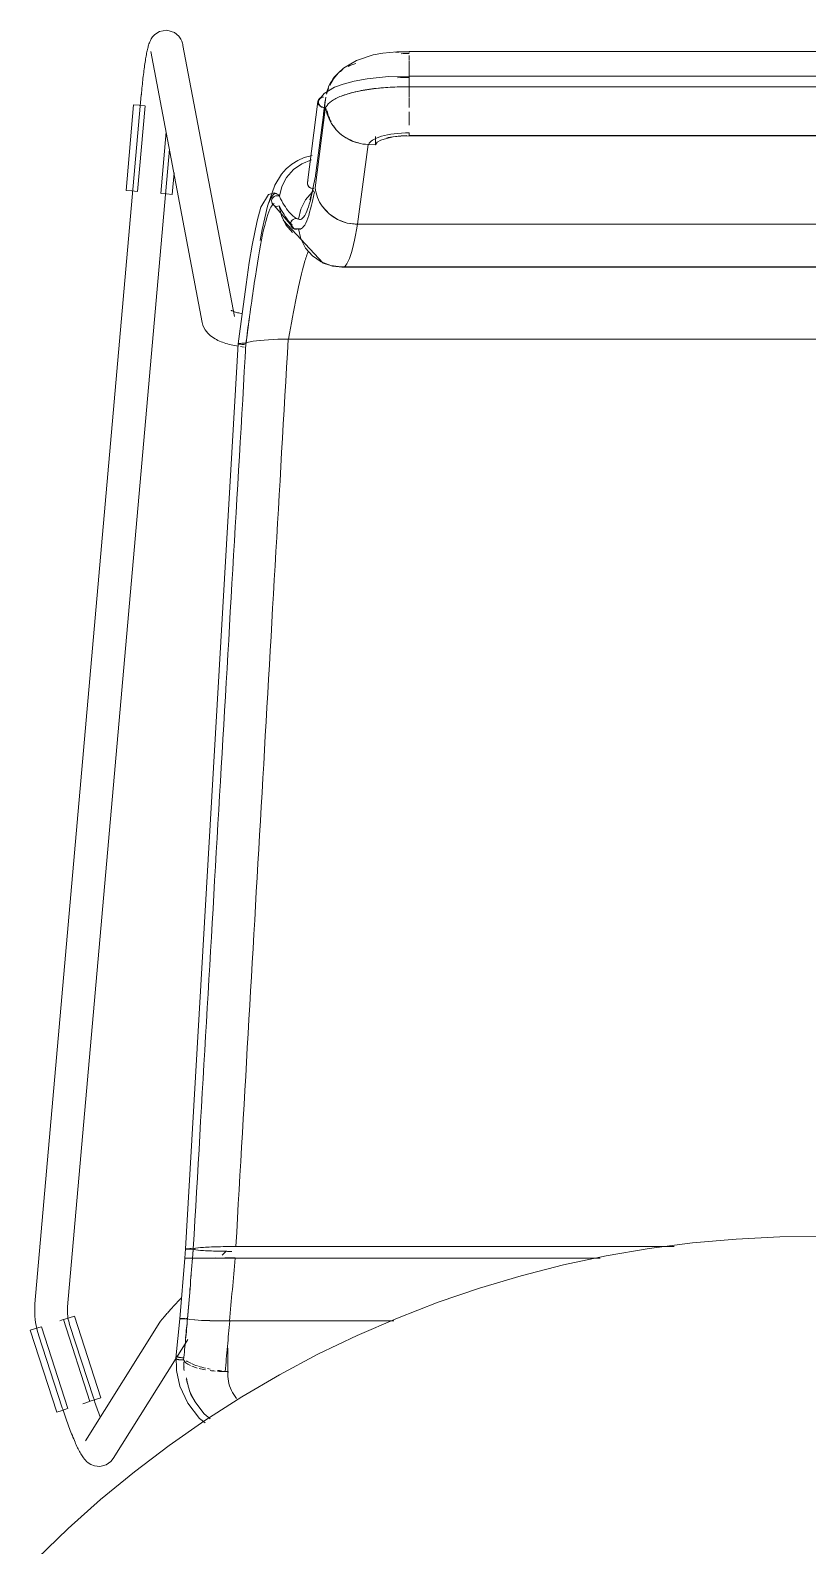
# Model space of a CAD drawing. Header units: millimetres. Extents: x 79795 to 317870, y -36033 to 97293.
# Drawn here: x 174891 to 175176, y 12592 to 13148 of the extents above; entities that cross this region are included whole.
import ezdxf

# ---------------------------------------------------------------- set-up
doc = ezdxf.new("R2010")
doc.units = ezdxf.units.MM
doc.header["$MEASUREMENT"] = 0
doc.layers.add('I-FURN', color=8, linetype='CONTINUOUS', lineweight=9)

msp = doc.modelspace()

# ---------------------------------------------------------------- linework, layer by layer
at = {"layer": 'I-FURN'}
for p, q in [((174940.87, 13147.86), (174938.11, 13147.37)), ((174943.62, 13147.02), (174940.87, 13147.86)), ((174934.06, 13142.06), (174933.95, 13141.66)), ((174934.17, 13142.46), (174934.06, 13142.06)), ((174934.3, 13142.85), (174934.17, 13142.46)), ((174934.44, 13143.26), (174934.3, 13142.85)), ((174934.61, 13143.69), (174934.44, 13143.26)), ((174934.82, 13144.16), (174934.61, 13143.69)), ((174935.13, 13144.72), (174934.82, 13144.16)), ((174935.6, 13145.42), (174935.13, 13144.72)), ((174936.46, 13146.33), (174935.6, 13145.42)), ((174938.11, 13147.37), (174936.46, 13146.33)), ((174943.62, 13147.02), (174945.2, 13145.7)), ((174945.2, 13145.7), (174945.95, 13144.62)), ((174945.95, 13144.62), (174946.32, 13143.82)), ((174946.32, 13143.82), (174946.54, 13143.2)), ((174946.54, 13143.2), (174946.67, 13142.68)), ((174946.67, 13142.68), (174946.76, 13142.27)), ((174965.58, 13042.97), (174946.76, 13142.27)), ((174932.98, 13136.78), (174932.89, 13136.19)), ((174933.08, 13137.35), (174932.98, 13136.78)), ((174933.17, 13137.9), (174933.08, 13137.35)), ((174933.26, 13138.43), (174933.17, 13137.9)), ((174933.36, 13138.94), (174933.26, 13138.43)), ((174933.45, 13139.44), (174933.36, 13138.94)), ((174933.55, 13139.92), (174933.45, 13139.44)), ((174933.65, 13140.38), (174933.55, 13139.92)), ((174933.74, 13140.82), (174933.65, 13140.38)), ((174933.84, 13141.25), (174933.74, 13140.82)), ((174933.95, 13141.66), (174933.84, 13141.25)), ((174934.97, 13140.03), (174953.79, 13040.74)), ((175005.58, 13133.94), (175010.29, 13136.81)), ((175010.29, 13136.81), (175016.44, 13138.83)), ((175016.44, 13138.83), (175019.94, 13139.48)), ((175019.94, 13139.48), (175025.15, 13140)), ((175025.15, 13140), (175029.67, 13140.08)), ((175029.67, 13140.08), (175029.67, 13139.91)), ((175324.52, 13140.08), (175029.67, 13140.08)), ((175029.67, 13139.78), (175029.67, 13140.06)), ((175029.67, 13136.84), (175029.67, 13138.59)), ((175029.67, 13133.98), (175029.67, 13136.56)), ((174932.19, 13130.96), (174932.11, 13130.25)), ((174932.27, 13131.66), (174932.19, 13130.96)), ((174932.36, 13132.35), (174932.27, 13131.66)), ((174932.44, 13133.02), (174932.36, 13132.35)), ((174932.53, 13133.69), (174932.44, 13133.02)), ((174932.62, 13134.33), (174932.53, 13133.69)), ((174932.71, 13134.97), (174932.62, 13134.33)), ((174932.8, 13135.59), (174932.71, 13134.97)), ((174932.89, 13136.19), (174932.8, 13135.59)), ((175001.93, 13130.03), (175003.6, 13132.1)), ((175003.6, 13132.1), (175005.58, 13133.94)), ((175014.22, 13130.1), (175022.11, 13130.89)), ((175022.11, 13130.89), (175029.67, 13131.04)), ((175029.67, 13133.82), (175029.67, 13130.8)), ((175029.67, 13130.8), (175029.67, 13133.81)), ((175029.67, 13131.04), (175029.67, 13130.97)), ((175324.52, 13131.04), (175029.67, 13131.04)), ((175029.67, 13127.09), (175029.67, 13131.04)), ((175029.67, 13130.97), (175029.67, 13130.78)), ((175029.67, 13130.78), (175029.67, 13130.47)), ((174931.64, 13125.84), (174931.57, 13125.09)), ((174931.72, 13126.59), (174931.64, 13125.84)), ((174931.79, 13127.33), (174931.72, 13126.59)), ((174931.87, 13128.07), (174931.79, 13127.33)), ((174931.94, 13128.81), (174931.87, 13128.07)), ((174932.02, 13129.53), (174931.94, 13128.81)), ((174932.11, 13130.25), (174932.02, 13129.53)), ((174998.46, 13124.65), (175002.29, 13126.96)), ((175000.6, 13127.76), (175001.93, 13130.03)), ((175002.29, 13126.96), (175005.46, 13128.15)), ((175005.46, 13128.15), (175009.5, 13129.23)), ((175011.83, 13125.68), (175008.33, 13124.88)), ((175009.5, 13129.23), (175014.22, 13130.1)), ((175017.27, 13126.51), (175011.83, 13125.68)), ((175023.26, 13126.99), (175017.27, 13126.51)), ((175029.67, 13127.08), (175023.26, 13126.99)), ((175029.67, 13130.47), (175029.67, 13130.08)), ((175029.67, 13130.08), (175029.67, 13129.63)), ((175029.67, 13129.63), (175029.67, 13129.14)), ((175029.67, 13129.14), (175029.67, 13128.64)), ((175029.67, 13128.64), (175029.67, 13128.16)), ((175029.67, 13128.16), (175029.67, 13127.74)), ((175029.67, 13127.74), (175029.67, 13127.41)), ((175029.67, 13127.41), (175029.67, 13127.19)), ((175029.67, 13127.19), (175029.67, 13127.09)), ((175029.67, 13127.11), (175029.67, 13123.3)), ((175029.67, 13123.3), (175029.67, 13127.11)), ((175029.67, 13127.08), (175324.52, 13127.08)), ((174931.49, 13124.18), (174892.54, 12680.86)), ((174925.92, 13089.16), (174928.68, 13120.57)), ((174928.68, 13120.57), (174930.72, 13120.4)), ((174930.15, 13088.79), (174932.91, 13120.2)), ((174930.72, 13120.4), (174932.78, 13120.21)), ((174931.51, 13124.34), (174931.49, 13124.18)), ((174931.57, 13125.09), (174931.51, 13124.34)), ((174992.36, 13091.99), (174996.21, 13121.77)), ((174995.19, 13090.09), (174999.03, 13119.79)), ((174995.21, 13093.64), (174999.06, 13123.33)), ((174996.57, 13122.27), (174998.46, 13124.65)), ((174998.28, 13117.36), (174998.9, 13122.14)), ((175005.51, 13124), (175005, 13123.81)), ((175008.33, 13124.88), (175005.51, 13124)), ((175029.67, 13119.54), (175029.67, 13123.1)), ((175029.67, 13116.07), (175029.67, 13117.92)), ((175029.67, 13116.06), (175029.67, 13115.59)), ((175029.67, 13113.09), (175029.67, 13115.55)), ((174940.58, 13110.65), (174938.6, 13088.05)), ((175017.31, 13108.93), (175017.31, 13105.92)), ((175021.29, 13108.24), (175023.78, 13108.75)), ((175023.78, 13108.75), (175026.63, 13109.07)), ((175026.63, 13109.07), (175029.67, 13109.18)), ((175324.52, 13109.24), (175029.67, 13109.24)), ((175029.67, 13109.18), (175324.52, 13109.18)), ((174904.5, 12679.81), (174941.79, 13104.31)), ((175010.74, 13076.71), (175014.6, 13105.99)), ((175014.6, 13105.99), (175017.31, 13105.92)), ((175017.31, 13105.92), (175017.95, 13106.78)), ((175017.95, 13106.78), (175019.3, 13107.57)), ((175019.3, 13107.57), (175021.29, 13108.24)), ((174986.6, 13098.78), (174984.62, 13097.1)), ((174988.8, 13100.16), (174986.6, 13098.78)), ((174990.3, 13098.93), (174987.22, 13096.76)), ((174991.17, 13101.19), (174988.8, 13100.16)), ((174993.81, 13100.33), (174990.3, 13098.93)), ((174993.67, 13101.84), (174991.17, 13101.19)), ((174994.14, 13101.89), (174993.67, 13101.84)), ((174942.83, 13087.68), (174943.52, 13095.57)), ((174982.89, 13095.13), (174980.38, 13091.02)), ((174984.62, 13097.1), (174982.89, 13095.13)), ((174984.73, 13093.93), (174982.99, 13090.61)), ((174987.22, 13096.76), (174984.73, 13093.93)), ((174992.41, 13092.23), (174992.35, 13091.76)), ((174992.6, 13092.67), (174992.41, 13092.23)), ((174993.96, 13088.12), (174995.33, 13094.42)), ((174927.96, 13088.98), (174925.92, 13089.16)), ((174930.03, 13088.8), (174927.96, 13088.98)), ((174940.78, 13087.86), (174938.72, 13088.04)), ((174942.83, 13087.68), (174940.78, 13087.86)), ((174975.31, 13083.03), (174978.08, 13087.67)), ((174980.38, 13091.02), (174977.71, 13083.39)), ((174978.08, 13087.67), (174980.27, 13088.2)), ((174979.78, 13086.61), (174979.48, 13086.22)), ((174979.49, 13086.21), (174979.79, 13086.61)), ((174980.17, 13086.92), (174979.78, 13086.61)), ((174979.79, 13086.61), (174980.17, 13086.92)), ((174980.17, 13086.92), (174980.63, 13087.11)), ((174980.63, 13087.11), (174980.17, 13086.92)), ((174980.27, 13088.2), (174981.18, 13087.9)), ((174980.63, 13087.11), (174981.12, 13087.19)), ((174981.12, 13087.19), (174980.63, 13087.11)), ((174981.12, 13087.19), (174981.62, 13087.14)), ((174981.62, 13087.15), (174981.12, 13087.19)), ((174982.09, 13086.98), (174981.62, 13087.15)), ((174981.62, 13087.14), (174982.09, 13086.98)), ((174982.99, 13090.61), (174982.09, 13086.98)), ((174994.13, 13088.53), (174991.7, 13085.72)), ((174992.35, 13091.76), (174992.41, 13091.29)), ((174992.41, 13091.29), (174992.6, 13090.85)), ((174992.6, 13090.85), (174992.9, 13090.47)), ((174992.9, 13090.47), (174993.28, 13090.17)), ((174993.2, 13085.69), (174993.96, 13088.12)), ((174993.28, 13090.17), (174993.73, 13089.97)), ((174993.73, 13089.97), (174994.22, 13089.9)), ((174994.7, 13089.02), (174994.2, 13088.59)), ((174994.22, 13089.9), (174994.72, 13089.93)), ((174995.19, 13090.09), (174995.37, 13088.94)), ((174973.91, 13078.03), (174975.31, 13083.03)), ((174977.71, 13083.39), (174975.82, 13074.87)), ((174979.29, 13085.76), (174979.21, 13085.28)), ((174979.21, 13085.28), (174979.27, 13084.79)), ((174979.22, 13085.28), (174979.29, 13085.76)), ((174979.28, 13084.79), (174979.22, 13085.28)), ((174979.27, 13084.79), (174979.46, 13084.33)), ((174979.46, 13084.33), (174979.28, 13084.79)), ((174979.48, 13086.22), (174979.29, 13085.76)), ((174979.29, 13085.76), (174979.49, 13086.21)), ((174979.41, 13084.42), (174987.54, 13075)), ((174979.57, 13084.15), (174979.44, 13084.36)), ((174979.75, 13083.93), (174979.46, 13084.33)), ((174979.46, 13084.33), (174979.74, 13083.93)), ((174979.74, 13083.93), (174980.12, 13083.61)), ((174980.13, 13083.61), (174979.75, 13083.93)), ((174980.12, 13083.61), (174980.57, 13083.4)), ((174980.58, 13083.4), (174980.13, 13083.61)), ((174980.57, 13083.4), (174981.07, 13083.31)), ((174981.07, 13083.31), (174980.58, 13083.4)), ((174981.57, 13083.34), (174981.07, 13083.31)), ((174981.07, 13083.31), (174981.57, 13083.34)), ((174982.04, 13083.49), (174981.57, 13083.34)), ((174981.57, 13083.34), (174982.04, 13083.49)), ((174982.83, 13079.88), (174982.04, 13083.49)), ((174982.04, 13083.49), (174982.82, 13079.88)), ((174989.94, 13082.32), (174989.05, 13078.61)), ((174991.7, 13085.72), (174989.94, 13082.32)), ((174997.82, 13083.32), (175000.31, 13080.58)), ((174972.1, 13069.01), (174973.91, 13078.03)), ((174982.82, 13079.88), (174984.46, 13076.56)), ((174984.47, 13076.56), (174982.83, 13079.88)), ((174983.52, 13078.23), (174998.13, 13062.53)), ((174984.46, 13076.56), (174986.87, 13073.72)), ((174986.87, 13073.72), (174984.47, 13076.56)), ((174986.21, 13076.86), (174986.28, 13077.35)), ((174986.27, 13077.35), (174986.21, 13076.86)), ((174986.28, 13076.37), (174986.21, 13076.86)), ((174986.21, 13076.86), (174986.27, 13076.37)), ((174986.46, 13077.81), (174986.27, 13077.35)), ((174986.27, 13076.37), (174986.46, 13075.91)), ((174986.28, 13077.35), (174986.47, 13077.81)), ((174986.47, 13075.91), (174986.28, 13076.37)), ((174986.76, 13078.21), (174986.46, 13077.81)), ((174986.46, 13075.91), (174986.76, 13075.5)), ((174986.47, 13077.81), (174986.76, 13078.21)), ((174986.76, 13075.5), (174986.47, 13075.91)), ((174987.14, 13078.53), (174986.76, 13078.21)), ((174986.76, 13078.21), (174987.14, 13078.52)), ((174987.14, 13075.19), (174986.76, 13075.5)), ((174986.76, 13075.5), (174987.14, 13075.19)), ((174987.14, 13078.52), (174987.59, 13078.73)), ((174987.59, 13078.73), (174987.14, 13078.53)), ((174987.59, 13074.99), (174987.14, 13075.19)), ((174987.14, 13075.19), (174987.59, 13074.99)), ((174987.59, 13078.73), (174988.08, 13078.81)), ((174988.08, 13078.81), (174987.59, 13078.73)), ((174988.08, 13078.81), (174988.58, 13078.77)), ((174988.58, 13078.77), (174988.08, 13078.81)), ((174988.37, 13078.89), (174988.8, 13078.71)), ((174988.58, 13078.77), (174989.05, 13078.61)), ((174989.05, 13078.61), (174988.58, 13078.77)), ((175000.31, 13080.58), (175003.42, 13078.5)), ((175003.42, 13078.5), (175006.97, 13077.19)), ((175006.97, 13077.19), (175010.74, 13076.71)), ((175343.45, 13076.71), (175010.74, 13076.71)), ((175010.74, 13076.71), (175343.45, 13076.71)), ((174975.82, 13074.87), (174975.08, 13070.81)), ((174987.24, 13075.14), (174990.12, 13075.09)), ((174988.08, 13074.91), (174987.59, 13074.99)), ((174987.59, 13074.99), (174988.08, 13074.9)), ((174988.58, 13074.94), (174988.08, 13074.91)), ((174988.08, 13074.9), (174988.58, 13074.94)), ((174989.05, 13075.11), (174988.58, 13074.94)), ((174988.58, 13074.94), (174989.05, 13075.1)), ((174989.05, 13075.1), (174989.94, 13071.39)), ((174989.94, 13071.39), (174991.7, 13067.99)), ((174991.7, 13068), (174989.95, 13071.39)), ((174971.07, 13062.7), (174972.1, 13069.01)), ((174994.21, 13065.13), (174991.7, 13068)), ((174991.7, 13067.99), (174994.2, 13065.12)), ((174994.2, 13065.12), (174997.34, 13062.95)), ((174997.34, 13062.96), (174994.21, 13065.13)), ((174969.89, 13054.68), (174971.07, 13062.7)), ((174997.03, 13063.13), (175001.49, 13061.4)), ((175000.91, 13061.59), (174997.34, 13062.96)), ((174997.34, 13062.95), (175000.91, 13061.59)), ((174998.13, 13062.53), (175000.05, 13061.83)), ((175004.7, 13061.11), (175000.91, 13061.59)), ((175000.91, 13061.59), (175004.7, 13061.11)), ((175001.49, 13061.4), (175005.24, 13060.96)), ((175349.49, 13061.11), (175004.7, 13061.11)), ((175004.7, 13061.11), (175349.49, 13061.11)), ((175005.24, 13060.96), (175310.04, 13060.96)), ((174968.53, 13044.75), (174969.89, 13054.68)), ((174964.36, 13045.2), (174964.38, 13045.19)), ((174964.38, 13045.19), (174964.45, 13045.15)), ((174964.45, 13045.15), (174964.54, 13045.1)), ((174964.54, 13045.1), (174964.69, 13045.02)), ((174964.69, 13045.02), (174964.89, 13044.94)), ((174964.89, 13044.94), (174965.12, 13044.84)), ((174965.12, 13044.84), (174965.39, 13044.74)), ((174965.39, 13044.74), (174965.69, 13044.63)), ((174965.69, 13044.63), (174966.03, 13044.53)), ((174966.03, 13044.53), (174966.39, 13044.42)), ((174966.39, 13044.42), (174966.79, 13044.31)), ((174966.79, 13044.31), (174967.21, 13044.2)), ((174966.98, 13032.89), (174968.53, 13044.75)), ((174967.21, 13044.2), (174967.65, 13044.1)), ((174967.65, 13044.1), (174968.12, 13044)), ((174968.12, 13044), (174968.62, 13043.9)), ((174953.79, 13040.74), (174954.04, 13039.75)), ((174954.04, 13039.75), (174954.41, 13038.86)), ((174954.41, 13038.86), (174954.84, 13038.07)), ((174954.84, 13038.07), (174955.33, 13037.38)), ((174955.33, 13037.38), (174955.84, 13036.78)), ((174955.84, 13036.78), (174956.36, 13036.26)), ((174956.36, 13036.26), (174956.89, 13035.81)), ((174966.98, 13032.89), (174947.69, 12700.98)), ((174956.89, 13035.81), (174957.42, 13035.41)), ((174957.42, 13035.41), (174957.96, 13035.05)), ((174957.96, 13035.05), (174958.5, 13034.73)), ((174958.5, 13034.73), (174959.03, 13034.44)), ((174959.03, 13034.44), (174959.58, 13034.17)), ((174959.58, 13034.17), (174960.15, 13033.91)), ((174960.15, 13033.91), (174960.72, 13033.68)), ((174960.72, 13033.68), (174961.3, 13033.46)), ((174961.3, 13033.46), (174961.89, 13033.25)), ((174961.89, 13033.25), (174962.49, 13033.06)), ((174962.49, 13033.06), (174963.11, 13032.88)), ((174963.11, 13032.88), (174963.74, 13032.7)), ((174963.74, 13032.7), (174964.38, 13032.54)), ((174964.38, 13032.54), (174965.04, 13032.39)), ((174965.04, 13032.39), (174965.71, 13032.25)), ((174965.71, 13032.25), (174966.39, 13032.11)), ((174966.39, 13032.11), (174967.08, 13031.99)), ((174967.05, 13032.95), (174966.98, 13032.89)), ((174966.98, 13032.89), (174967.05, 13032.95)), ((174966.98, 13032.89), (174967.04, 13032.84)), ((174967.04, 13032.84), (174966.98, 13032.89)), ((174967.04, 13032.84), (174967.23, 13032.79)), ((174967.22, 13032.79), (174967.04, 13032.84)), ((174967.24, 13033), (174967.05, 13032.95)), ((174967.05, 13032.95), (174967.24, 13033)), ((174967.51, 13032.75), (174967.22, 13032.79)), ((174967.23, 13032.79), (174967.52, 13032.75)), ((174967.54, 13033.04), (174967.24, 13033)), ((174967.24, 13033), (174967.54, 13033.04)), ((174967.89, 13032.71), (174967.51, 13032.75)), ((174967.52, 13032.75), (174967.9, 13032.71)), ((174967.93, 13033.07), (174967.54, 13033.04)), ((174967.54, 13033.04), (174967.92, 13033.07)), ((174967.79, 13031.87), (174968.5, 13031.76)), ((174968.34, 13032.69), (174967.89, 13032.71)), ((174967.9, 13032.71), (174968.35, 13032.69)), ((174967.92, 13033.07), (174968.38, 13033.1)), ((174968.38, 13033.1), (174967.93, 13033.07)), ((174968.83, 13032.68), (174968.34, 13032.69)), ((174968.35, 13032.69), (174968.84, 13032.68)), ((174968.88, 13033.1), (174968.38, 13033.1)), ((174968.38, 13033.1), (174968.87, 13033.1)), ((174968.5, 13031.76), (174969.23, 13031.66)), ((174969.33, 13032.68), (174968.83, 13032.68)), ((174968.84, 13032.68), (174969.34, 13032.68)), ((174968.87, 13033.1), (174969.37, 13033.1)), ((174969.37, 13033.1), (174968.88, 13033.1)), ((174969.84, 13033.08), (174969.37, 13033.1)), ((174969.37, 13033.1), (174969.84, 13033.08)), ((174970.75, 13033.48), (174969.84, 13033.08)), ((174969.84, 13033.08), (174970.75, 13033.48)), ((174972.49, 13033.85), (174970.75, 13033.48)), ((174970.75, 13033.48), (174972.48, 13033.85)), ((174974.99, 13034.16), (174972.49, 13033.85)), ((174972.49, 13033.85), (174974.95, 13034.16)), ((174974.98, 13034.16), (174978.04, 13034.4)), ((174978.09, 13034.4), (174974.99, 13034.16)), ((174981.62, 13034.55), (174978.09, 13034.4)), ((174978.09, 13034.4), (174981.56, 13034.55)), ((174985.39, 13034.61), (174981.62, 13034.55)), ((174981.62, 13034.55), (174985.31, 13034.61)), ((175368.79, 13034.61), (174985.39, 13034.61)), ((174985.39, 13034.61), (175368.79, 13034.61)), ((175133.5, 12703.19), (175117.63, 12701.13)), ((175149.43, 12704.62), (175133.5, 12703.19)), ((175165.41, 12705.4), (175149.43, 12704.62)), ((175181.41, 12705.55), (175165.41, 12705.4)), ((174947.41, 12697.63), (174945.59, 12675.42)), ((174947.48, 12697.63), (174947.41, 12697.63)), ((174947.41, 12697.63), (174947.48, 12697.62)), ((174947.42, 12697.63), (174947.68, 12700.98)), ((174947.48, 12697.62), (174947.42, 12697.63)), ((174947.42, 12697.63), (174947.48, 12697.63)), ((174947.96, 12697.62), (174947.67, 12697.62)), ((174947.67, 12697.62), (174947.96, 12697.62)), ((174947.75, 12701.01), (174947.69, 12700.98)), ((174947.69, 12700.98), (174947.76, 12700.96)), ((174947.94, 12701.04), (174947.75, 12701.01)), ((174947.76, 12700.96), (174947.95, 12700.93)), ((174948.23, 12701.06), (174947.94, 12701.04)), ((174947.95, 12700.93), (174948.24, 12700.91)), ((174948.35, 12697.63), (174947.96, 12697.63)), ((174948.35, 12697.62), (174947.96, 12697.62)), ((174947.96, 12697.62), (174948.34, 12697.62)), ((174947.97, 12697.63), (174948.35, 12697.63)), ((174948.62, 12701.08), (174948.23, 12701.06)), ((174948.24, 12700.91), (174948.62, 12700.89)), ((174948.34, 12697.62), (174948.79, 12697.62)), ((174948.35, 12697.63), (174948.8, 12697.63)), ((174948.8, 12697.63), (174948.35, 12697.63)), ((174948.8, 12697.62), (174948.35, 12697.62)), ((174949.07, 12701.09), (174948.62, 12701.08)), ((174948.62, 12700.89), (174949.07, 12700.88)), ((174948.79, 12697.62), (174949.28, 12697.62)), ((174948.8, 12697.63), (174949.29, 12697.63)), ((174949.29, 12697.63), (174948.8, 12697.63)), ((174949.29, 12697.62), (174948.8, 12697.62)), ((174949.56, 12701.09), (174949.07, 12701.09)), ((174949.07, 12700.88), (174949.57, 12700.87)), ((174949.28, 12697.62), (174949.78, 12697.62)), ((174949.29, 12697.63), (174949.79, 12697.63)), ((174949.79, 12697.63), (174949.29, 12697.63)), ((174949.78, 12697.62), (174949.29, 12697.62)), ((174950.05, 12701.09), (174949.56, 12701.09)), ((174949.57, 12700.87), (174950.06, 12700.88)), ((174950.25, 12697.62), (174949.78, 12697.62)), ((174949.78, 12697.62), (174950.25, 12697.62)), ((174949.79, 12697.63), (174950.26, 12697.63)), ((174950.26, 12697.63), (174949.79, 12697.63)), ((174950.52, 12701.08), (174950.05, 12701.09)), ((174950.06, 12700.88), (174950.53, 12700.88)), ((174951.14, 12697.6), (174950.25, 12697.62)), ((174950.25, 12697.62), (174951.14, 12697.6)), ((174951.41, 12701.29), (174950.52, 12701.08)), ((174950.53, 12700.88), (174951.43, 12700.67)), ((174952.88, 12697.59), (174951.14, 12697.6)), ((174951.14, 12697.6), (174952.89, 12697.59)), ((174952.9, 12697.66), (174951.15, 12697.65)), ((174951.16, 12697.65), (174952.91, 12697.66)), ((174953.16, 12701.49), (174951.41, 12701.29)), ((174951.43, 12700.67), (174953.18, 12700.48)), ((174955.39, 12697.58), (174952.89, 12697.59)), ((174952.89, 12697.59), (174955.39, 12697.58)), ((174955.4, 12697.67), (174952.9, 12697.66)), ((174952.91, 12697.66), (174955.41, 12697.67)), ((174955.66, 12701.65), (174953.16, 12701.49)), ((174953.18, 12700.48), (174955.68, 12700.32)), ((174958.52, 12697.57), (174955.39, 12697.58)), ((174955.39, 12697.58), (174958.52, 12697.57)), ((174958.53, 12697.68), (174955.4, 12697.67)), ((174955.41, 12697.67), (174958.53, 12697.68)), ((174958.79, 12701.77), (174955.66, 12701.65)), ((174955.68, 12700.32), (174958.8, 12700.2)), ((174962.09, 12697.56), (174958.52, 12697.57)), ((174958.52, 12697.57), (174962.09, 12697.56)), ((174962.36, 12701.85), (174958.79, 12701.77)), ((174958.8, 12700.2), (174962.35, 12700.12)), ((174962.65, 12700.24), (174961.18, 12698.71)), ((174962.09, 12697.69), (174965.87, 12697.69)), ((174965.87, 12697.69), (174962.09, 12697.69)), ((174965.88, 12697.56), (174962.09, 12697.56)), ((174962.09, 12697.56), (174965.88, 12697.56)), ((174962.35, 12700.12), (174964.6, 12700.09)), ((174966.14, 12701.88), (174962.36, 12701.85)), ((175099.62, 12697.56), (174965.88, 12697.56)), ((174965.88, 12697.56), (175099.62, 12697.56)), ((175126.72, 12701.88), (174966.14, 12701.88)), ((174966.14, 12701.88), (175126.72, 12701.88)), ((175101.86, 12698.44), (175086.21, 12695.11)), ((175117.63, 12701.13), (175101.86, 12698.44)), ((175086.21, 12695.11), (175070.71, 12691.17)), ((175055.37, 12686.6), (175040.23, 12681.43)), ((175070.71, 12691.17), (175055.37, 12686.6)), ((174892.54, 12680.86), (174892.46, 12679.72)), ((174943.55, 12680.24), (174943.94, 12680.67)), ((174943.94, 12680.67), (174944.35, 12681.1)), ((174944.35, 12681.1), (174944.76, 12681.55)), ((174944.76, 12681.55), (174945.18, 12682)), ((174945.18, 12682), (174945.61, 12682.46)), ((174945.61, 12682.46), (174946.06, 12682.93)), ((175040.23, 12681.43), (175025.31, 12675.66)), ((174892.46, 12679.72), (174892.43, 12678.58)), ((174892.43, 12678.58), (174892.45, 12677.44)), ((174892.45, 12677.44), (174892.51, 12676.3)), ((174892.51, 12676.3), (174892.61, 12675.16)), ((174892.61, 12675.16), (174892.76, 12674.03)), ((174902.94, 12675.09), (174912.63, 12645.08)), ((174903.06, 12675.13), (174905.03, 12675.76)), ((174904.43, 12678.46), (174904.45, 12679.12)), ((174904.44, 12677.8), (174904.43, 12678.46)), ((174904.48, 12677.13), (174904.44, 12677.8)), ((174904.45, 12679.12), (174904.49, 12679.78)), ((174904.54, 12676.48), (174904.48, 12677.13)), ((174904.49, 12679.78), (174904.5, 12679.81)), ((174904.63, 12675.82), (174904.54, 12676.48)), ((174904.74, 12675.17), (174904.63, 12675.82)), ((174904.88, 12674.52), (174904.74, 12675.17)), ((174905.03, 12675.76), (174906.98, 12676.39)), ((174916.67, 12646.39), (174906.98, 12676.39)), ((174938.91, 12674.97), (174939.08, 12675.19)), ((174939.08, 12675.19), (174939.26, 12675.41)), ((174939.26, 12675.41), (174939.45, 12675.64)), ((174939.45, 12675.64), (174939.65, 12675.88)), ((174939.65, 12675.88), (174939.87, 12676.14)), ((174939.87, 12676.14), (174940.1, 12676.4)), ((174940.1, 12676.4), (174940.34, 12676.68)), ((174940.34, 12676.68), (174940.6, 12676.98)), ((174940.6, 12676.98), (174940.87, 12677.29)), ((174940.87, 12677.29), (174941.16, 12677.61)), ((174941.16, 12677.61), (174941.46, 12677.94)), ((174941.46, 12677.94), (174941.77, 12678.3)), ((174941.77, 12678.3), (174942.1, 12678.66)), ((174942.1, 12678.66), (174942.45, 12679.04)), ((174942.45, 12679.04), (174942.8, 12679.43)), ((174942.8, 12679.43), (174943.17, 12679.83)), ((174943.17, 12679.83), (174943.55, 12680.24)), ((174945.58, 12675.42), (174944.16, 12660.93)), ((174945.65, 12675.45), (174945.58, 12675.42)), ((174945.58, 12675.42), (174945.65, 12675.4)), ((174945.59, 12675.42), (174945.65, 12675.45)), ((174945.66, 12675.4), (174945.59, 12675.42)), ((174945.84, 12675.47), (174945.65, 12675.45)), ((174945.65, 12675.45), (174945.84, 12675.47)), ((174945.65, 12675.4), (174945.84, 12675.37)), ((174946.13, 12675.5), (174945.84, 12675.47)), ((174945.84, 12675.47), (174946.13, 12675.5)), ((174945.84, 12675.37), (174946.14, 12675.35)), ((174946.14, 12675.35), (174945.85, 12675.37)), ((174946.51, 12675.51), (174946.13, 12675.5)), ((174946.13, 12675.5), (174946.51, 12675.51)), ((174946.14, 12675.35), (174946.52, 12675.34)), ((174946.53, 12675.34), (174946.14, 12675.35)), ((174946.96, 12675.52), (174946.51, 12675.51)), ((174946.51, 12675.51), (174946.97, 12675.52)), ((174946.52, 12675.34), (174946.98, 12675.33)), ((174946.98, 12675.33), (174946.53, 12675.34)), ((174947.45, 12675.53), (174946.96, 12675.52)), ((174946.97, 12675.52), (174947.46, 12675.53)), ((174946.98, 12675.33), (174947.47, 12675.32)), ((174947.47, 12675.32), (174946.98, 12675.33)), ((174947.47, 12675.32), (174947.96, 12675.32)), ((174947.97, 12675.32), (174947.47, 12675.32)), ((174948.42, 12675.52), (174947.95, 12675.53)), ((174947.95, 12675.53), (174948.42, 12675.52)), ((174947.96, 12675.32), (174948.44, 12675.33)), ((174948.44, 12675.33), (174947.97, 12675.32)), ((174948.44, 12675.33), (174949.33, 12675.14)), ((174949.32, 12675.14), (174948.44, 12675.33)), ((174949.33, 12675.14), (174951.06, 12674.96)), ((174951.04, 12674.96), (174949.33, 12675.14)), ((175025.31, 12675.66), (175010.63, 12669.29)), ((174890.83, 12671.18), (174892.78, 12671.81)), ((174900.52, 12641.17), (174890.83, 12671.18)), ((174892.76, 12674.03), (174892.96, 12672.9)), ((174892.78, 12671.81), (174894.75, 12672.44)), ((174892.96, 12672.9), (174893.2, 12671.79)), ((174893.2, 12671.79), (174893.48, 12670.68)), ((174893.48, 12670.68), (174893.81, 12669.59)), ((174893.81, 12669.59), (174893.83, 12669.54)), ((174893.83, 12669.54), (174902.54, 12642.73)), ((174904.56, 12642.48), (174894.87, 12672.48)), ((174901.68, 12674.68), (174902.84, 12675.06)), ((174905.05, 12673.88), (174904.88, 12674.52)), ((174905.24, 12673.25), (174905.05, 12673.88)), ((174913.95, 12646.43), (174905.24, 12673.25)), ((174938.34, 12674.16), (174911.03, 12630.57)), ((174938.34, 12674.16), (174938.55, 12674.48)), ((174938.55, 12674.48), (174938.73, 12674.74)), ((174938.73, 12674.74), (174938.91, 12674.97)), ((174951.06, 12674.96), (174953.54, 12674.81)), ((174953.5, 12674.81), (174951.06, 12674.96)), ((174953.54, 12674.81), (174956.64, 12674.69)), ((174956.57, 12674.7), (174953.54, 12674.81)), ((174960.08, 12674.62), (174956.57, 12674.7)), ((174956.64, 12674.69), (174960.07, 12674.62)), ((174960.17, 12674.62), (174963.93, 12674.59)), ((174963.81, 12674.59), (174960.17, 12674.62)), ((174963.93, 12674.59), (175024.05, 12674.59)), ((175024.05, 12674.59), (174963.93, 12674.59)), ((174944.47, 12661.34), (174948.51, 12667.79)), ((174963.23, 12664.55), (174963.23, 12654.8)), ((175010.63, 12669.29), (174996.22, 12662.35)), ((174921.2, 12624.2), (174944.23, 12660.97)), ((174944.37, 12656.37), (174944.29, 12661.83)), ((174996.22, 12662.35), (174982.1, 12654.83)), ((174945.59, 12650.72), (174944.37, 12656.37)), ((174963.28, 12656.04), (174962.24, 12656.04)), ((174982.1, 12654.83), (174968.29, 12646.75)), ((174948.49, 12644.4), (174945.59, 12650.72)), ((174951.06, 12645.11), (174949.15, 12648.8)), ((174902.47, 12641.8), (174900.52, 12641.17)), ((174904.44, 12642.44), (174902.47, 12641.8)), ((174902.69, 12642.27), (174902.54, 12642.73)), ((174902.93, 12641.53), (174902.69, 12642.27)), ((174910.05, 12644.25), (174912.53, 12645.05)), ((174914.72, 12645.76), (174912.75, 12645.12)), ((174914.06, 12646.11), (174913.95, 12646.43)), ((174914.29, 12645.41), (174914.06, 12646.11)), ((174914.52, 12644.72), (174914.29, 12645.41)), ((174914.75, 12644.04), (174914.52, 12644.72)), ((174916.67, 12646.39), (174914.72, 12645.76)), ((174914.99, 12643.36), (174914.75, 12644.04)), ((174915.22, 12642.69), (174914.99, 12643.36)), ((174915.46, 12642.02), (174915.22, 12642.69)), ((174915.69, 12641.36), (174915.46, 12642.02)), ((174952.83, 12638.87), (174948.49, 12644.4)), ((174954.56, 12640.54), (174951.06, 12645.11)), ((174968.29, 12646.75), (174954.81, 12638.13)), ((174903.18, 12640.79), (174902.93, 12641.53)), ((174903.43, 12640.06), (174903.18, 12640.79)), ((174903.68, 12639.33), (174903.43, 12640.06)), ((174903.93, 12638.61), (174903.68, 12639.33)), ((174904.19, 12637.89), (174903.93, 12638.61)), ((174904.44, 12637.19), (174904.19, 12637.89)), ((174904.7, 12636.49), (174904.44, 12637.19)), ((174904.95, 12635.8), (174904.7, 12636.49)), ((174915.93, 12640.72), (174915.69, 12641.36)), ((174916.16, 12640.08), (174915.93, 12640.72)), ((174916.4, 12639.46), (174916.16, 12640.08)), ((174954.81, 12638.13), (174941.69, 12628.97)), ((174954.88, 12637.23), (174952.83, 12638.87)), ((174956.76, 12638.7), (174954.56, 12640.54)), ((174905.21, 12635.12), (174904.95, 12635.8)), ((174905.46, 12634.46), (174905.21, 12635.12)), ((174905.71, 12633.8), (174905.46, 12634.46)), ((174905.96, 12633.16), (174905.71, 12633.8)), ((174906.22, 12632.54), (174905.96, 12633.16)), ((174906.46, 12631.93), (174906.22, 12632.54)), ((174906.71, 12631.33), (174906.46, 12631.93)), ((174906.96, 12630.75), (174906.71, 12631.33)), ((174907.2, 12630.19), (174906.96, 12630.75)), ((174907.44, 12629.65), (174907.2, 12630.19)), ((174907.68, 12629.12), (174907.44, 12629.65)), ((174907.91, 12628.61), (174907.68, 12629.12)), ((174908.14, 12628.12), (174907.91, 12628.61)), ((174908.38, 12627.64), (174908.14, 12628.12)), ((174908.61, 12627.19), (174908.38, 12627.64)), ((174908.83, 12626.75), (174908.61, 12627.19)), ((174909.06, 12626.32), (174908.83, 12626.75)), ((174909.29, 12625.91), (174909.06, 12626.32)), ((174909.53, 12625.51), (174909.29, 12625.91)), ((174909.77, 12625.12), (174909.53, 12625.51)), ((174910.03, 12624.73), (174909.77, 12625.12)), ((174941.69, 12628.97), (174928.95, 12619.3)), ((174910.3, 12624.34), (174910.03, 12624.73)), ((174910.62, 12623.94), (174910.3, 12624.34)), ((174910.99, 12623.51), (174910.62, 12623.94)), ((174911.45, 12623.05), (174910.99, 12623.51)), ((174912.08, 12622.53), (174911.45, 12623.05)), ((174912.99, 12621.96), (174912.08, 12622.53)), ((174914.37, 12621.44), (174912.99, 12621.96)), ((174916.35, 12621.27), (174914.37, 12621.44)), ((174918.57, 12621.86), (174916.35, 12621.27)), ((174920.31, 12623.08), (174918.57, 12621.86)), ((174920.31, 12623.08), (174921.2, 12624.2)), ((174928.95, 12619.3), (174916.6, 12609.13)), ((174916.6, 12609.13), (174904.67, 12598.47)), ((174904.67, 12598.47), (174893.18, 12587.34))]:
    msp.add_line(p, q, dxfattribs=at)
for centre, major_axis, ratio, start_param, end_param in [((175029.67, 13135.8), (-12.4, 0), 0.287441, 4.712389, 4.950404), ((175029.67, 13124.33), (0, -15.75), 0.000004, 5.8107, 5.99294), ((174994.31, 13091.76), (-1.96, 0), 0.955139, 5.775592, 8.064923), ((175010.87, 13091.78), (-15.78, 0), 0.955139, 0.112537, 0.354036), ((175010.87, 13091.78), (-15.78, 0), 0.955139, 0.354206, 0.595753), ((175010.87, 13091.78), (-15.78, 0), 0.955139, 0.595876, 1.562553)]:
    msp.add_ellipse(centre, major_axis=major_axis, ratio=ratio, start_param=start_param, end_param=end_param, dxfattribs=at)
for points in [[(175024.7, 13139.77), (175026.28, 13139.92), (175027.95, 13139.99), (175029.67, 13139.99)], [(175010.06, 13135.63), (175009.11, 13135.38), (175008.17, 13135.03), (175007.28, 13134.6)], [(174999.24, 13119.78), (174999.59, 13120.51), (175000.9, 13121.91), (175004.6, 13123.81), (175009.67, 13125.34), (175015.81, 13126.45), (175022.67, 13127.08), (175027.32, 13127.15), (175029.67, 13127.11)], [(174999.52, 13124.74), (174999.67, 13125.4), (174999.87, 13126.05), (175000.11, 13126.68)], [(175025.4, 13130.49), (175026.82, 13130.53), (175028.24, 13130.53), (175029.67, 13130.51)], [(174998.77, 13119.63), (174998.69, 13119.62), (174998.52, 13119.6), (174998.36, 13119.6), (174998.27, 13119.61)], [(174999.03, 13119.79), (174999.18, 13118.55), (174999.76, 13116.17), (175001.53, 13112.83), (175004.06, 13109.99), (175007.2, 13107.8), (175010.8, 13106.39), (175013.3, 13106.03), (175014.6, 13105.99)], [(175000.12, 13116.2), (174999.86, 13116.88), (174999.7, 13117.58), (174999.55, 13118.28)], [(175001.02, 13114.28), (175000.69, 13114.86), (175000.47, 13115.48), (175000.28, 13116.11)], [(175014.84, 13106), (175015.1, 13107.11), (175018.48, 13109.28), (175025.88, 13110.25), (175029.67, 13110.3)], [(175028.83, 13109.23), (175026.05, 13109.17), (175022.91, 13108.9), (175021.29, 13108.29)], [(175004.7, 13061.11), (175004.88, 13061.01), (175005.06, 13060.96), (175005.24, 13060.96)], [(174971.02, 13042.25), (174970.63, 13039.22), (174970.25, 13036.15), (174969.86, 13033.09)], [(174950.52, 12701.08), (174953.74, 12756.49), (174960.18, 12867.25), (174966.62, 12977.85), (174969.84, 13033.08)], [(174975.73, 12868.37), (174978.92, 12923.83), (174982.12, 12979.25), (174985.31, 13034.61)], [(174966.14, 12701.88), (174969.34, 12757.4), (174972.53, 12812.93), (174975.73, 12868.37)], [(174950.53, 12700.88), (174949.94, 12700.87), (174948.43, 12700.87), (174947.69, 12700.95), (174947.68, 12700.98)], [(174948.44, 12675.33), (174948.74, 12679.04), (174949.35, 12686.46), (174949.95, 12693.9), (174950.25, 12697.62)], [(174950.52, 12701.08), (174950.48, 12700.51), (174950.39, 12699.35), (174950.3, 12698.2), (174950.25, 12697.62)], [(174950.53, 12700.88), (174950.48, 12700.34), (174950.39, 12699.26), (174950.3, 12698.17), (174950.26, 12697.63)], [(174964.85, 12686.07), (174965.19, 12689.9), (174965.53, 12693.73), (174965.88, 12697.56)], [(174948.42, 12675.52), (174948.73, 12679.16), (174949.03, 12682.81), (174949.33, 12686.47)], [(174949.63, 12690.08), (174949.67, 12690.49), (174949.7, 12690.9), (174949.73, 12691.31)], [(174963.81, 12674.59), (174964.16, 12678.42), (174964.5, 12682.24), (174964.85, 12686.07)], [(174948.44, 12675.33), (174948.2, 12672.81), (174947.72, 12667.77), (174947.24, 12662.82), (174947, 12660.38)], [(174948.42, 12675.52), (174948.19, 12673.14), (174947.95, 12670.78), (174947.72, 12668.43)], [(174963.93, 12674.59), (174963.63, 12671.46), (174963.04, 12665.21), (174962.5, 12659.07), (174962.24, 12656.04)], [(174944.35, 12661.68), (174944.39, 12661.64), (174944.51, 12661.54), (174944.81, 12661.41), (174945.19, 12661.29), (174945.65, 12661.2), (174946.14, 12661.13), (174946.64, 12661.1), (174946.95, 12661.1), (174947.1, 12661.11)], [(174949.55, 12658.21), (174948.85, 12658.53), (174947.71, 12659.23), (174947.15, 12659.98), (174947, 12660.38)], [(174947.04, 12659.55), (174947.05, 12658.89), (174947.09, 12658.25), (174947.15, 12657.6)], [(174947.18, 12656.38), (174947.09, 12657.2), (174947.08, 12658.02), (174947.09, 12658.85)], [(174948.01, 12660.02), (174948.42, 12659.7), (174948.94, 12659.37), (174949.58, 12659.07)], [(174949.83, 12658.95), (174950.46, 12658.65), (174951.21, 12658.38), (174952.02, 12658.11)], [(174947.97, 12653.13), (174948.17, 12652.4), (174948.4, 12651.69), (174948.67, 12650.98)], [(174951.98, 12657.32), (174951.25, 12657.53), (174950.61, 12657.76), (174950.01, 12658.01)], [(174952.45, 12657.96), (174953.26, 12657.71), (174954.13, 12657.48), (174955.05, 12657.26)], [(174955.03, 12656.64), (174954.19, 12656.79), (174953.38, 12656.95), (174952.65, 12657.14)], [(174955.71, 12657.11), (174956.04, 12657.04), (174956.38, 12656.96), (174956.72, 12656.9)], [(174958.52, 12656.21), (174957.91, 12656.26), (174957.31, 12656.32), (174956.72, 12656.4)], [(174959.4, 12656.46), (174959.87, 12656.39), (174960.35, 12656.34), (174960.83, 12656.29)], [(174962.24, 12656.04), (174961.28, 12656.05), (174960.35, 12656.08), (174959.44, 12656.14)], [(174963.23, 12654.52), (174963.22, 12655.03), (174963.24, 12655.54), (174963.28, 12656.04)]]:
    msp.add_open_spline(points, degree=3, dxfattribs=at)
for points, knots in [([(175005.31, 13133.46), (175004.92, 13133.18), (175003.54, 13132.15), (175001.54, 13129.98), (174999.93, 13127.13), (174999.46, 13125.19), (174999.3, 13124.42)], [0.434972, 0.434972, 0.434972, 0.434972, 0.5, 0.6666667, 0.8333333, 0.9407177, 0.9407177, 0.9407177, 0.9407177]), ([(174998.18, 13123.37), (174998.04, 13123.38), (174997.81, 13123.36), (174997.52, 13123.29), (174997.25, 13123.19), (174996.94, 13123.01), (174996.62, 13122.72), (174996.39, 13122.36), (174996.25, 13122.01), (174996.2, 13121.7), (174996.2, 13121.43), (174996.23, 13121.17), (174996.3, 13120.91), (174996.42, 13120.66), (174996.61, 13120.35), (174996.93, 13120.03), (174997.33, 13119.79), (174997.69, 13119.67), (174998.06, 13119.6), (174998.5, 13119.61), (174998.86, 13119.71), (174999.03, 13119.79)], [0.1111111, 0.1111111, 0.1111111, 0.1111111, 0.1666667, 0.1944444, 0.2222222, 0.2777778, 0.3333333, 0.3888889, 0.4444444, 0.4791667, 0.5138889, 0.5486111, 0.5833333, 0.6180556, 0.6527778, 0.7222222, 0.7916667, 0.8263889, 0.8611111, 0.9305556, 1, 1, 1, 1]), ([(174997.78, 13119.7), (174997.66, 13119.74), (174997.43, 13119.83), (174997.02, 13120.11), (174996.56, 13120.66), (174996.31, 13121.53), (174996.54, 13122.31), (174996.94, 13122.82), (174997.32, 13123.12), (174997.78, 13123.31), (174998.11, 13123.35), (174998.27, 13123.36)], [-0.8125, -0.8125, -0.8125, -0.8125, -0.765625, -0.71875, -0.625, -0.5, -0.375, -0.3125, -0.25, -0.1875, -0.125, -0.125, -0.125, -0.125]), ([(175011.06, 13106.54), (175009.83, 13106.87), (175006.31, 13108.29), (175003, 13110.76), (175001.87, 13112.91)], [-0.8333333, -0.8333333, -0.8333333, -0.8333333, -0.6666667, -0.3333333, -0.3333333, -0.3333333, -0.3333333]), ([(174982.09, 13086.98), (174981.07, 13088.54), (174979.78, 13088.3), (174978.5, 13085.28), (174978.24, 13084.56)], [0, 0, 0, 0, 0.25, 0.3133981, 0.3133981, 0.3133981, 0.3133981]), ([(174988.37, 13078.89), (174987.44, 13079.36), (174985.34, 13081.15), (174983.25, 13084.58), (174982.09, 13086.98)], [0.0974621, 0.0974621, 0.0974621, 0.0974621, 0.5, 1, 1, 1, 1]), ([(174994.5, 13089.99), (174993.7, 13086.28), (174991.89, 13079.8), (174990.07, 13078.06), (174989.05, 13078.61)], [0.1122148, 0.1122148, 0.1122148, 0.1122148, 0.5, 1, 1, 1, 1]), ([(174994.9, 13088.58), (174993.98, 13083.85), (174992.03, 13076.43), (174990.07, 13074.56), (174989.05, 13075.11)], [0.0467105, 0.0467105, 0.0467105, 0.0467105, 0.5, 1, 1, 1, 1]), ([(174980.21, 13084.38), (174979.8, 13084.18), (174978.38, 13082.58), (174975.94, 13074.28), (174972.89, 13055.84), (174970.86, 13040.63), (174969.84, 13033.08)], [0.1500588, 0.1500588, 0.1500588, 0.1500588, 0.25, 0.5, 0.75, 1, 1, 1, 1]), ([(174986.92, 13076.36), (174986.46, 13076.76), (174984.84, 13078.43), (174983.21, 13081.09), (174982.04, 13083.49)], [0.303693, 0.303693, 0.303693, 0.303693, 0.5, 1, 1, 1, 1]), ([(175005.24, 13060.96), (175006.07, 13060.96), (175007.9, 13063.34), (175009.73, 13070.98), (175010.74, 13076.71)], [0.0892846, 0.0892846, 0.0892846, 0.0892846, 0.5, 1, 1, 1, 1]), ([(174985.39, 13034.61), (174986.37, 13040), (174988.31, 13050.78), (174990.75, 13061.49), (174992.21, 13065.74), (174992.69, 13066.88)], [0, 0, 0, 0, 0.25, 0.5, 0.625, 0.625, 0.625, 0.625]), ([(174947.68, 12700.98), (174947.69, 12701), (174947.82, 12701.03), (174948.22, 12701.06), (174948.6, 12701.08), (174949.06, 12701.09), (174949.55, 12701.1), (174950.06, 12701.09), (174950.37, 12701.09), (174950.52, 12701.08)], [-0.498493, -0.498493, -0.498493, -0.498493, -0.375, -0.3125, -0.25, -0.1875, -0.125, -0.0625, 0, 0, 0, 0]), ([(174950.52, 12701.08), (174950.8, 12701.23), (174952.19, 12701.44), (174955.55, 12701.66), (174958.71, 12701.78), (174962.32, 12701.86), (174964.87, 12701.88), (174966.14, 12701.88)], [-1, -1, -1, -1, -0.666667, -0.5, -0.333333, -0.166667, 0, 0, 0, 0]), ([(174964.6, 12700.09), (174962.58, 12700.11), (174959.35, 12700.16), (174955.56, 12700.31), (174952.21, 12700.53), (174950.82, 12700.74), (174950.53, 12700.88)], [-0.9335619, -0.9335619, -0.9335619, -0.9335619, -0.6666667, -0.5, -0.3333333, 0, 0, 0, 0]), ([(174947, 12660.38), (174946.86, 12660.36), (174946.57, 12660.33), (174946.15, 12660.31), (174945.78, 12660.32), (174945.48, 12660.34), (174945.21, 12660.38), (174944.96, 12660.43), (174944.74, 12660.49), (174944.54, 12660.55), (174944.35, 12660.65), (174944.25, 12660.74), (174944.21, 12660.78)], [0, 0, 0, 0, 0.0555556, 0.1111111, 0.1666667, 0.1944444, 0.2222222, 0.2777778, 0.3055556, 0.3333333, 0.3888889, 0.4444444, 0.4444444, 0.4444444, 0.4444444]), ([(174951.07, 12645.13), (174950.55, 12645.96), (174948.97, 12648.68), (174948.38, 12651.66), (174948.09, 12653.77)], [-0.4024189, -0.4024189, -0.4024189, -0.4024189, -0.3333333, -0.1789981, -0.1789981, -0.1789981, -0.1789981]), ([(174966.39, 12646.15), (174965.63, 12647.06), (174963.7, 12650.05), (174963.07, 12653.66), (174963.28, 12656.04)], [0.5, 0.5, 0.5, 0.5, 0.6666667, 1, 1, 1, 1])]:
    msp.add_open_spline(points, degree=3, knots=knots, dxfattribs=at)

doc.saveas('drawing.dxf')
